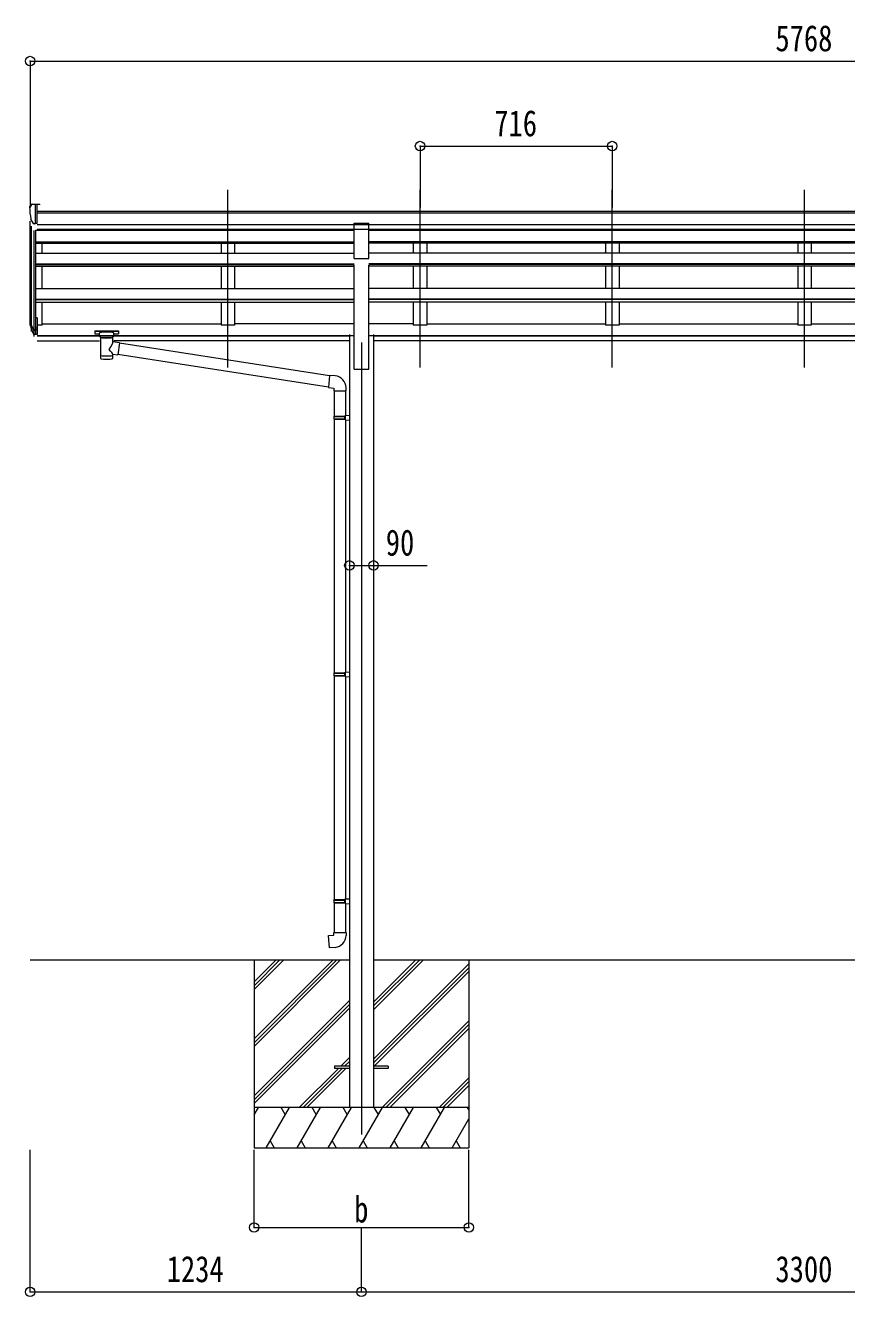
# Model space of a CAD drawing. Units: millimetres at full size. Extents: x -9783 to 33612, y -6828 to 13322.
# Drawn here: x 27735 to 30793, y -3952 to 783 of the extents above; entities that cross this region are included whole.
import ezdxf
from ezdxf.enums import TextEntityAlignment as Align

# ---------------------------------------------------------------- set-up
doc = ezdxf.new("R2010")
doc.units = ezdxf.units.MM
doc.header["$LTSCALE"] = 35
doc.header["$PDMODE"] = 32
doc.header["$PDSIZE"] = 35
for name, color, linetype, lineweight in [('0-0_0', 7, 'Continuous', 9), ('0-1_本体', 4, 'Continuous', 9), ('0-2_部品', 7, 'Continuous', 9), ('0-8_PARTS2', 2, 'Continuous', 9), ('0-A_寸法', 6, 'Continuous', 9)]:
    doc.layers.add(name, color=color, linetype=linetype, lineweight=lineweight)
doc.styles.add('ＭＳ ゴシック', font='')
doc.styles.get('ＭＳ ゴシック').set_extended_font_data('MS Gothic')

msp = doc.modelspace()

# ---------------------------------------------------------------- linework, layer by layer
at = {"layer": '0-0_0'}
for p, q in [((27752.86, -2698.21), (28941.66, -2698.21)), ((28586.86, -2698.21), (28586.86, -3398.21)), ((28586.86, -2992.38), (28881.04, -2698.21)), ((28586.86, -3006.52), (28895.18, -2698.21)), ((28586.86, -3020.67), (28909.32, -2698.21)), ((28586.86, -2808.54), (28697.19, -2698.21)), ((28586.86, -2794.39), (28683.05, -2698.21)), ((28586.86, -2780.25), (28668.9, -2698.21)), ((29032.06, -2883.84), (29217.69, -2698.21)), ((29032.06, -2869.69), (29203.55, -2698.21)), ((29032.06, -2855.55), (29189.4, -2698.21)), ((29032.06, -2698.21), (32241.66, -2698.21)), ((29386.86, -2698.21), (29386.86, -3398.21)), ((29032.06, -3067.68), (29386.86, -2712.89)), ((29032.06, -3081.82), (29386.86, -2727.03)), ((29034.32, -3093.71), (29386.86, -2741.17)), ((28586.86, -3204.51), (28941.66, -2849.72)), ((28586.86, -3218.66), (28941.66, -2863.86)), ((28586.86, -3232.8), (28941.66, -2878)), ((29063.66, -3248.21), (29386.86, -2925.02)), ((29077.81, -3248.21), (29386.86, -2939.16)), ((29091.95, -3248.21), (29386.86, -2953.3)), ((28909.8, -3093.71), (28941.66, -3061.85)), ((28923.94, -3093.71), (28941.66, -3075.99)), ((28755.3, -3248.21), (28900.8, -3102.71)), ((28769.44, -3248.21), (28914.94, -3102.71)), ((28783.58, -3248.21), (28929.08, -3102.71)), ((28938.08, -3093.71), (28941.66, -3090.13)), ((29275.8, -3248.21), (29386.86, -3137.15)), ((29289.94, -3248.21), (29386.86, -3151.29)), ((29304.08, -3248.21), (29386.86, -3165.43)), ((29386.86, -3248.21), (28586.86, -3248.21)), ((28586.86, -3275.71), (28602.74, -3248.21)), ((28631.6, -3398.21), (28718.21, -3248.21)), ((28703.21, -3274.19), (28688.2, -3248.2)), ((28747.07, -3398.2), (28833.68, -3248.21)), ((28818.67, -3274.19), (28803.67, -3248.21)), ((28862.54, -3398.21), (28949.15, -3248.21)), ((28934.14, -3274.19), (28919.14, -3248.21)), ((28978.01, -3398.21), (29064.62, -3248.21)), ((29049.62, -3274.19), (29034.61, -3248.2)), ((29093.48, -3398.21), (29180.09, -3248.21)), ((29165.09, -3274.19), (29150.09, -3248.21)), ((29208.95, -3398.21), (29295.56, -3248.21)), ((29265.56, -3248.21), (29280.56, -3274.19)), ((29381.03, -3248.21), (29386.86, -3258.31)), ((29324.42, -3398.21), (29386.86, -3290.07)), ((28586.86, -3398.21), (29386.86, -3398.21)), ((28646.6, -3372.23), (28661.6, -3398.21)), ((28762.07, -3372.23), (28777.07, -3398.2)), ((28877.54, -3372.22), (28892.54, -3398.21)), ((28993.01, -3372.23), (29008.01, -3398.21)), ((29108.48, -3372.23), (29123.48, -3398.21)), ((29223.95, -3372.23), (29238.95, -3398.21)), ((29339.42, -3372.23), (29354.42, -3398.21))]:
    msp.add_line(p, q, dxfattribs=at)
at = {"layer": '0-1_本体'}
for p, q in [((27752.86, -335.39), (27752.86, 53.59)), ((27779.36, 90.34), (33494.36, 90.34)), ((27779.36, 85), (33494.36, 85)), ((27757.14, 34.79), (27757.14, -357.96)), ((27766.86, 19.44), (27766.86, -375.97)), ((27772.86, 18.96), (27772.86, -331.53)), ((28959.36, 18.42), (27772.86, 18.42)), ((27779.36, 41.46), (33494.36, 41.46)), ((27779.36, 23.8), (33494.36, 23.8)), ((28959.36, 21.42), (27779.36, 21.42)), ((27797.86, 18.42), (27797.86, 21.42)), ((28463.86, 21.34), (28463.86, 19.04)), ((28513.86, 21.34), (28513.86, 19.04)), ((32259.36, 21.42), (29014.36, 21.42)), ((32259.36, 18.42), (29014.36, 18.42)), ((29179.86, 21.34), (29179.86, 19.04)), ((29229.86, 21.34), (29229.86, 19.04)), ((29895.86, 21.34), (29895.86, 18.51)), ((29945.86, 21.34), (29945.86, 18.51)), ((30611.86, 21.42), (30611.86, 18.42)), ((30661.86, 21.42), (30661.86, 18.42)), ((27772.86, -23.73), (28959.36, -23.73)), ((27772.86, -25.13), (28959.36, -25.13)), ((27772.86, -28.91), (28959.36, -28.91)), ((27797.86, -64.97), (27797.86, -28.91)), ((28463.86, -28.91), (28463.86, -64.97)), ((28513.86, -28.91), (28513.86, -64.97)), ((32259.36, -23.73), (29014.36, -23.73)), ((32259.36, -25.13), (29014.36, -25.13)), ((32259.36, -28.91), (29014.36, -28.91)), ((29179.86, -28.91), (29179.86, -64.97)), ((29229.86, -28.91), (29229.86, -64.97)), ((29895.86, -28.91), (29895.86, -64.97)), ((29945.86, -28.91), (29945.86, -64.97)), ((30611.86, -28.91), (30611.86, -64.97)), ((30661.86, -28.91), (30661.86, -64.97)), ((27772.86, -64.97), (28959.36, -64.97)), ((32259.36, -64.97), (29014.36, -64.97)), ((27772.86, -105.71), (28959.36, -105.71)), ((27772.86, -107.19), (28959.36, -107.19)), ((27772.86, -113.99), (28959.36, -113.99)), ((27797.86, -197.34), (27797.86, -113.99)), ((28463.86, -113.99), (28463.86, -197.04)), ((28513.86, -113.99), (28513.86, -197.04)), ((28959.36, -498.23), (28959.36, -109.99)), ((32259.36, -105.71), (29014.36, -105.71)), ((32259.36, -107.19), (29014.36, -107.19)), ((29014.36, -498.23), (29014.36, -109.99)), ((32259.36, -113.99), (29014.36, -113.99)), ((29179.86, -113.99), (29179.86, -197.04)), ((29229.86, -113.99), (29229.86, -197.04)), ((29895.86, -113.99), (29895.86, -197.04)), ((29945.86, -113.99), (29945.86, -197.04)), ((30611.86, -113.99), (30611.86, -197.34)), ((30661.86, -113.99), (30661.86, -197.34)), ((27772.86, -197.34), (28959.36, -197.34)), ((27772.86, -236.55), (28959.36, -236.55)), ((32259.36, -197.34), (29014.36, -197.34)), ((32259.36, -236.55), (29014.36, -236.55)), ((27772.86, -238.03), (28959.36, -238.03)), ((27772.86, -247.69), (28959.36, -247.69)), ((27797.86, -333.76), (27797.86, -247.69)), ((28463.86, -247.51), (28463.86, -333.76)), ((28513.86, -247.51), (28513.86, -333.76)), ((32259.36, -238.03), (29014.36, -238.03)), ((32259.36, -247.69), (29014.36, -247.69)), ((29179.86, -247.51), (29179.86, -333.76)), ((29229.86, -247.51), (29229.86, -333.76)), ((29895.86, -247.51), (29895.86, -333.76)), ((29945.86, -247.51), (29945.86, -333.76)), ((30611.86, -247.51), (30611.86, -333.76)), ((30661.86, -247.51), (30661.86, -333.76)), ((27797.86, -328.94), (28463.86, -328.94)), ((28959.36, -328.94), (28513.86, -328.94)), ((29179.86, -328.94), (29014.36, -328.94)), ((29229.86, -328.94), (29895.86, -328.94)), ((29945.86, -328.94), (30611.86, -328.94)), ((30661.86, -328.94), (31327.86, -328.94)), ((27797.86, -333.74), (27779.36, -333.74)), ((28941.66, -373.24), (27779.36, -373.24)), ((28941.66, -374.62), (27779.36, -374.62)), ((28513.86, -333.74), (28463.86, -333.74)), ((28941.66, -368.21), (28941.66, -3248.21)), ((28941.66, -371.84), (28959.36, -371.84)), ((29014.36, -371.84), (29032.06, -371.84)), ((29032.06, -368.21), (29032.06, -3248.21)), ((32241.66, -373.24), (29032.06, -373.24)), ((32241.66, -374.62), (29032.06, -374.62)), ((29229.86, -333.74), (29179.86, -333.74)), ((29945.86, -333.74), (29895.86, -333.74)), ((30661.86, -333.74), (30611.86, -333.74)), ((27779.36, -391.8), (28010.86, -391.8)), ((28941.66, -391.8), (28064.86, -391.8)), ((32241.66, -391.8), (29032.06, -391.8)), ((28959.36, -498.23), (29014.36, -498.23))]:
    msp.add_line(p, q, dxfattribs=at)
at = {"layer": '0-2_部品'}
for p, q in [((27750.86, 107.09), (27750.86, 106.46)), ((27757.77, 115.89), (27753.7, 110.08)), ((27760.86, 116.46), (27758.52, 116.32)), ((27760.86, 116.46), (27779.36, 116.46)), ((27772.86, 43.48), (27772.86, 116.46)), ((27779.36, 116.46), (27789.36, 116.37)), ((27779.36, 44.48), (27779.36, 116.46)), ((27789.36, 114.86), (27789.36, 116.37)), ((27765.23, 45.29), (27755.96, 61.35)), ((27772.86, 43.48), (27767.65, 43.79)), ((27779.36, 44.48), (27772.86, 44.48)), ((28959.36, 46.22), (29014.36, 46.22)), ((28959.36, -85.48), (28959.36, 46.22)), ((29014.36, -85.48), (29014.36, 46.22)), ((28959.36, -85.48), (29014.36, -85.48)), ((27772.86, -307.02), (27772.86, -368.9)), ((27779.36, -307.02), (27772.86, -307.02)), ((27779.36, -307.02), (27779.36, -368.08)), ((27755.25, -333.06), (27765.41, -352.23)), ((27766.42, -350.98), (27756.67, -332.56)), ((27757.84, -349.91), (27765.41, -367.4)), ((27772.86, -351.73), (27767.72, -351.73)), ((27772.86, -353.73), (27768.01, -353.73)), ((27772.86, -368.9), (27768.01, -368.9)), ((27779.36, -345.33), (27772.86, -345.33)), ((27779.36, -350.73), (27772.86, -350.73)), ((27779.36, -368.08), (27772.86, -368.08)), ((27994.36, -355.17), (27994.36, -365.93)), ((27994.36, -355.37), (27994.36, -356.91)), ((27996.36, -354.51), (28079.36, -354.51)), ((27996.36, -356.69), (28079.36, -356.69)), ((27996.36, -366.6), (28010.86, -366.6)), ((28010.86, -373.41), (28010.86, -363.13)), ((28014.96, -377.91), (28014.94, -458.2)), ((28060.76, -395.48), (28060.76, -377.89)), ((28064.86, -373.41), (28064.86, -363.13)), ((28064.86, -366.6), (28079.36, -366.6)), ((28081.36, -355.17), (28081.36, -365.93)), ((28085.98, -399.39), (28060.76, -395.47)), ((28085.98, -399.39), (28078.96, -444.64)), ((28867.57, -522.7), (28085.67, -401.4)), ((28060.77, -458.2), (28060.76, -441.57)), ((28060.76, -441.82), (28078.96, -444.64)), ((28863.9, -564.64), (28079.23, -442.9)), ((28888.58, -522.52), (28867.74, -520.69)), ((28927.66, -553.75), (28927.66, -554.08)), ((28929.66, -578.26), (28929.66, -567.35)), ((28883.66, -578.26), (28929.66, -578.26)), ((28885.66, -578.26), (28885.66, -672.26)), ((28927.66, -578.26), (28927.66, -669.7)), ((28883.66, -674.26), (28884.66, -672.26)), ((28883.66, -674.26), (28927.66, -674.26)), ((28883.66, -674.26), (28883.66, -682.26)), ((28883.66, -682.26), (28927.66, -682.26)), ((28883.66, -682.26), (28884.66, -684.26)), ((28884.66, -672.26), (28927.66, -672.26)), ((28884.66, -684.26), (28927.66, -684.26)), ((28885.66, -684.26), (28885.66, -1628.45)), ((28923.18, -674.26), (28922.75, -672.26)), ((28925.66, -669.76), (28941.66, -669.29)), ((28925.66, -671.76), (28925.66, -669.76)), ((28925.66, -671.76), (28927.66, -671.76)), ((28925.66, -686.76), (28925.66, -684.76)), ((28925.66, -686.76), (28941.66, -687.23)), ((28927.66, -686.82), (28927.66, -1625.89)), ((28941.66, -669.29), (28941.66, -687.23)), ((28883.66, -1630.45), (28884.66, -1628.45)), ((28883.66, -1630.45), (28927.66, -1630.45)), ((28883.66, -1630.45), (28883.66, -1638.45)), ((28883.66, -1638.45), (28927.66, -1638.45)), ((28883.66, -1638.45), (28884.66, -1640.45)), ((28884.66, -1628.45), (28927.66, -1628.45)), ((28884.66, -1640.45), (28927.66, -1640.45)), ((28885.66, -1640.45), (28885.66, -2473.61)), ((28923.18, -1630.45), (28922.75, -1628.45)), ((28925.66, -1625.95), (28941.66, -1625.48)), ((28925.66, -1627.95), (28925.66, -1625.95)), ((28925.66, -1627.95), (28927.66, -1627.95)), ((28925.66, -1642.95), (28925.66, -1640.95)), ((28925.66, -1642.95), (28941.66, -1643.42)), ((28927.66, -1643.01), (28927.66, -2471.05)), ((28941.66, -1625.48), (28941.66, -1643.42)), ((28883.66, -2475.61), (28884.66, -2473.61)), ((28883.66, -2475.61), (28927.66, -2475.61)), ((28883.66, -2475.61), (28883.66, -2483.61)), ((28883.66, -2483.61), (28927.66, -2483.61)), ((28883.66, -2483.61), (28884.66, -2485.61)), ((28884.66, -2473.61), (28927.66, -2473.61)), ((28884.66, -2485.61), (28927.66, -2485.61)), ((28885.66, -2485.61), (28885.66, -2595.61)), ((28923.18, -2475.61), (28922.75, -2473.61)), ((28925.66, -2471.11), (28941.66, -2470.64)), ((28925.66, -2473.11), (28925.66, -2471.11)), ((28925.66, -2473.11), (28927.66, -2473.11)), ((28925.66, -2488.11), (28925.66, -2486.11)), ((28925.66, -2488.11), (28941.66, -2488.58)), ((28927.66, -2488.17), (28927.66, -2595.61)), ((28941.66, -2470.64), (28941.66, -2488.58)), ((28883.66, -2595.61), (28929.66, -2595.61)), ((28883.66, -2605.61), (28883.66, -2595.61)), ((28929.66, -2595.61), (28929.66, -2606.53))]:
    msp.add_line(p, q, dxfattribs=at)
at = {"layer": '0-2_部品', "color": 4}
for p, q in [((28886.86, -3093.71), (28886.86, -3102.71)), ((28941.66, -3093.71), (28886.86, -3093.71)), ((28941.66, -3102.71), (28886.86, -3102.71)), ((29086.46, -3093.71), (29031.66, -3093.71))]:
    msp.add_line(p, q, dxfattribs=at)
at = {"layer": '0-2_部品'}
for points in [[(27994.36, -355.17), (27994.39, -354.98), (27994.48, -354.84), (27994.58, -354.75), (27994.68, -354.69), (27994.8, -354.64), (27995.09, -354.58), (27995.58, -354.53), (27996.12, -354.51), (27996.36, -354.51)], [(27994.36, -365.93), (27994.39, -366.13), (27994.48, -366.27), (27994.58, -366.36), (27994.68, -366.42), (27994.8, -366.47), (27995.09, -366.53), (27995.58, -366.57), (27996.12, -366.6), (27996.36, -366.6)], [(28010.9, -373.35), (28010.87, -373.7), (28011.12, -374.66), (28011.64, -375.54), (28012.44, -376.38), (28013.56, -377.18), (28014.96, -377.91)], [(28060.76, -377.89), (28060.99, -377.8), (28062.35, -377.06), (28063.46, -376.22), (28064.21, -375.35), (28064.68, -374.45), (28064.85, -373.57)], [(28079.36, -354.51), (28079.71, -354.51), (28080.24, -354.54), (28080.69, -354.59), (28080.99, -354.67), (28081.16, -354.77), (28081.28, -354.9), (28081.35, -355.08), (28081.36, -355.17)], [(28079.36, -366.6), (28079.71, -366.59), (28080.24, -366.57), (28080.69, -366.52), (28080.99, -366.44), (28081.16, -366.34), (28081.28, -366.2), (28081.35, -366.02), (28081.36, -365.93)], [(28867.74, -520.69), (28863.73, -566.52), (28883.66, -568.26), (28883.66, -578.26)], [(28923.18, -674.26), (28923.18, -682.26), (28922.75, -684.26)], [(28925.66, -684.76), (28927.66, -684.76), (28927.66, -671.76)], [(28923.18, -1630.45), (28923.18, -1638.45), (28922.75, -1640.45)], [(28925.66, -1640.95), (28927.66, -1640.95), (28927.66, -1627.95)], [(28923.18, -2475.61), (28923.18, -2483.61), (28922.75, -2485.61)], [(28925.66, -2486.11), (28927.66, -2486.11), (28927.66, -2473.11)], [(28888.58, -2651.36), (28867.74, -2653.18), (28863.73, -2607.35), (28883.66, -2605.61)]]:
    msp.add_lwpolyline(points, dxfattribs=at)
at = {"layer": '0-2_部品', "color": 4}
msp.add_lwpolyline([(29086.46, -3093.71), (29086.46, -3102.71), (29031.66, -3102.71)], dxfattribs=at)
at = {"layer": '0-2_部品'}
for centre, radius, start, end in [((27753.86, 107.09), 3, 93, 180), ((27952.86, 106.46), 202, 180, 192.90261), ((27758.59, 115.32), 1, 93.5, 145), ((27767.83, 46.79), 3, 210, 266.5), ((27841.52, -310.89), 89.07, 174.49576, 194.41188), ((27840.8, -306.61), 88.05, 177.22392, 197.21071), ((27886.08, -313.83), 133.22, 183.27987, 195.71302), ((27768.01, -350.73), 3, 210, 270), ((27768.01, -365.9), 3, 210, 270), ((27767.72, -350.23), 1.5, 210, 270), ((28884.66, -567.35), 45, 0, 85), ((28884.66, -2606.53), 45, 275, 0)]:
    msp.add_arc(centre, radius, start, end, dxfattribs=at)
for centre, major_axis, ratio, start_param, end_param in [((27996.36, -356.91), (2, 0), 0.109601, 1.5707963, 3.1415927), ((28037.86, -363.13), (27, 0), 0.122176, 6.2831853, 9.424778), ((28037.87, -378.36), (-22.91, 0.42), 0.072511, 0.0008029, 1.5715993), ((28037.84, -378.36), (22.92, 0.42), 0.07247, 4.71158, 6.2823764), ((28048.86, -373.41), (16, 0), 0.361356, 6.2636979, 6.2831853), ((28079.36, -356.91), (2, 0), 0.109601, 0, 1.5707963), ((28037.87, -379.98), (-22.91, 0.42), 0.072511, 0.0008029, 1.5715993), ((28037.84, -379.98), (22.92, 0.42), 0.07247, 4.71158, 6.2823764), ((28037.86, -422.02), (-22.81, -26.62), 0.234429, 1.6855472, 3.1268519), ((28040.41, -419.37), (20.32, -22.25), 0.045535, 0.0389954, 1.3075346), ((28037.86, -458.2), (22.92, 0), 0.101955, 3.1415499, 6.2833984), ((28037.86, -445.76), (22.91, 0), 0.122865, 3.1415927, 6.2831853)]:
    msp.add_ellipse(centre, major_axis=major_axis, ratio=ratio, start_param=start_param, end_param=end_param, dxfattribs=at)
at = {"layer": '0-8_PARTS2'}
for p, q in [((28488.86, -492), (28488.86, 170.52)), ((29204.86, -492), (29204.86, 170.52)), ((29920.86, -492), (29920.86, 170.52)), ((30636.86, -492), (30636.86, 170.52)), ((28986.86, -398.21), (28986.86, -3348.21))]:
    msp.add_line(p, q, dxfattribs=at)
at = {"layer": '0-A_寸法'}
for p, q in [((27752.86, 650.15), (33520.86, 650.15)), ((27752.86, 650.15), (27752.86, 104.53)), ((29204.86, 333.53), (29920.86, 333.53)), ((29204.86, 333.53), (29204.86, 104.53)), ((29920.86, 333.53), (29920.86, 104.53)), ((28941.66, -1228.39), (29031.66, -1228.39)), ((29031.66, -1228.39), (29231.66, -1228.39)), ((27752.86, -3934.57), (27752.86, -3405.62)), ((28586.86, -3694.59), (28586.86, -3405.62)), ((29386.86, -3694.59), (29386.86, -3405.62)), ((28586.86, -3694.59), (29386.86, -3694.59)), ((28986.86, -3934.57), (28986.86, -3694.59)), ((27752.86, -3934.57), (28986.86, -3934.57)), ((28986.86, -3934.57), (32286.86, -3934.57))]:
    msp.add_line(p, q, dxfattribs=at)
for p in [(27752.86, 650.15), (29204.86, 333.53), (29920.86, 333.53), (28941.66, -1228.39), (29031.66, -1228.39), (28586.86, -3694.59), (29386.86, -3694.59), (27752.86, -3934.57), (28986.86, -3934.57)]:
    msp.add_point(p, dxfattribs=at)

# ---------------------------------------------------------------- texts
at = {"layer": '0-8_PARTS2', "color": 7, "style": 'ＭＳ ゴシック', "width": 0.8}
for s, p in [('5768', (30528.36, 657.15)), ('716', (29481.48, 340.53)), ('90', (29077.41, -1221.39)), ('1234', (28261.36, -3927.57)), ('3300', (30528.36, -3927.57))]:
    msp.add_text(s, height=97.51, dxfattribs=at).set_placement(p, align=Align.BOTTOM_LEFT)
at = {"layer": '0-A_寸法', "color": 7, "style": 'ＭＳ ゴシック', "width": 0.8}
msp.add_text('b', height=97.51, dxfattribs=at).set_placement((28959.73, -3705.09), align=Align.BOTTOM_LEFT)

doc.saveas('drawing.dxf')
